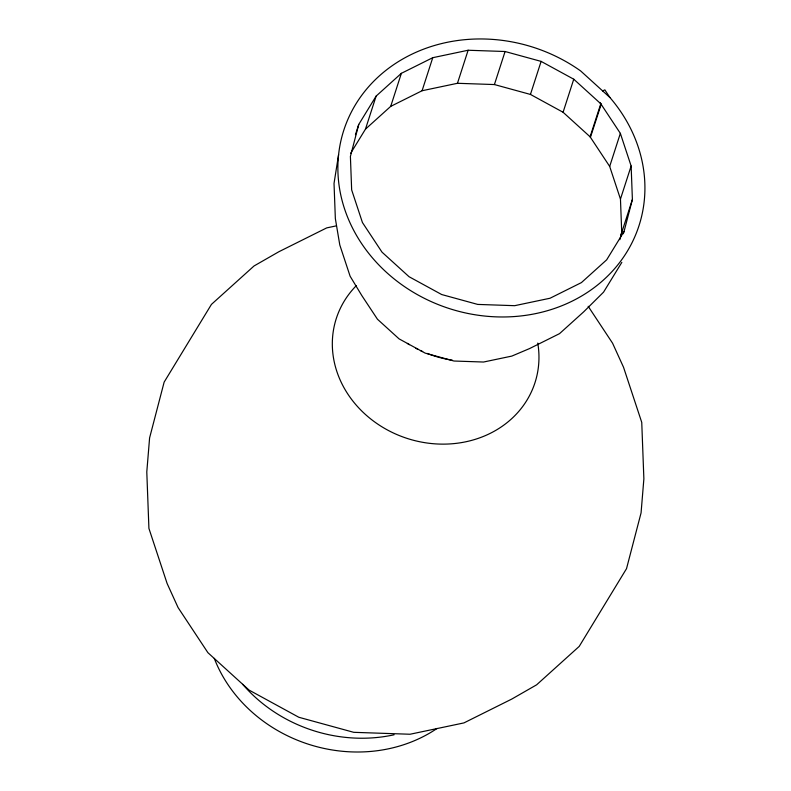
<?xml version="1.0" encoding="UTF-8"?>
<svg xmlns="http://www.w3.org/2000/svg" width="791" height="791" viewBox="0 0 791 791"><rect width="100%" height="100%" fill="white"/><g stroke="black" fill="none" stroke-linecap="round" stroke-linejoin="round"><path stroke-width="1.19" d="M338.588 154.641L334.029 183.423L335.354 218.613L339.794 244.983L350.106 276.207L361.813 295.557L377.465 319.238L399.079 338.874L425.172 353.122L453.985 361.022L483.538 362.031L511.826 356.088L529.535 348.584L559.544 333.634L583.679 311.852L603.553 292.156L621.845 262.345M590.422 137.298L601.229 104.175L573.752 79.209L541.113 61.391L505.083 51.514L468.124 50.248L432.756 57.694L401.373 73.326L376.13 96.097L358.748 124.444L350.403 156.44L351.659 189.899L362.446 222.548L382.013 252.161L409.046 276.712L441.685 294.539L477.705 304.416L514.674 305.682L550.042 298.237L581.425 282.595L606.667 259.834L624.05 231.476L632.395 199.49L631.139 166.021L620.352 133.372L599.964 102.523M619.867 239.643L621.726 232.534L620.46 199.075L609.683 166.426L590.106 136.813L563.083 112.263L530.445 94.436L494.415 84.558L457.455 83.292L422.078 90.738L390.705 106.38L365.462 129.151L350.65 153.296M355.436 134.707L358.748 124.444M365.462 129.151L376.13 96.097M390.705 106.38L401.373 73.326M422.078 90.738L432.756 57.694M457.455 83.292L468.124 50.248M494.415 84.558L505.083 51.514M530.445 94.436L541.113 61.391M563.083 112.263L573.752 79.209M590.106 136.813L600.784 103.769M609.683 166.426L620.352 133.372M620.46 199.075L631.139 166.021M620.648 235.856L632.395 199.49M623.318 233.76L624.05 231.476M602.663 90.935L604.848 89.848L609.94 97.55A155.135 137.229 17.9 0 1 529.723 314.719A155.135 137.229 17.9 0 1 340.466 142.785A155.135 137.229 17.9 0 1 580.653 70.943L609.94 97.55M336.304 225.87L326.723 227.887L278.907 251.716L254.04 265.964L211.444 304.387L164.142 382.122L149.598 437.888L146.79 471.94L148.916 528.408L167.119 583.501L178.084 607.577L207.914 652.694L249.096 690.108L298.83 717.269L353.725 732.318L410.045 734.246L463.941 722.905L511.757 699.076L536.624 684.818L579.22 646.395L626.521 568.66L641.066 512.904L643.874 478.842L641.748 422.384L623.545 367.291L612.58 343.215L588.178 306.295M537.771 343.076A104.402 92.349 17.9 0 1 407.948 438.679A104.402 92.349 17.9 0 1 356.286 285.67M452.343 360.202A104.402 92.349 17.9 0 1 427.16 353.429M422.661 351.56A104.402 92.349 17.9 0 1 420.407 350.532M418.162 349.464A104.402 92.349 17.9 0 1 415.947 348.337M409.441 344.698A104.402 92.349 17.9 0 1 407.345 343.403M437.057 728.442A142.726 126.253 17.9 0 1 214.272 658.359M394.116 734.78A142.726 126.253 17.9 0 1 242.689 684.324"/></g></svg>
